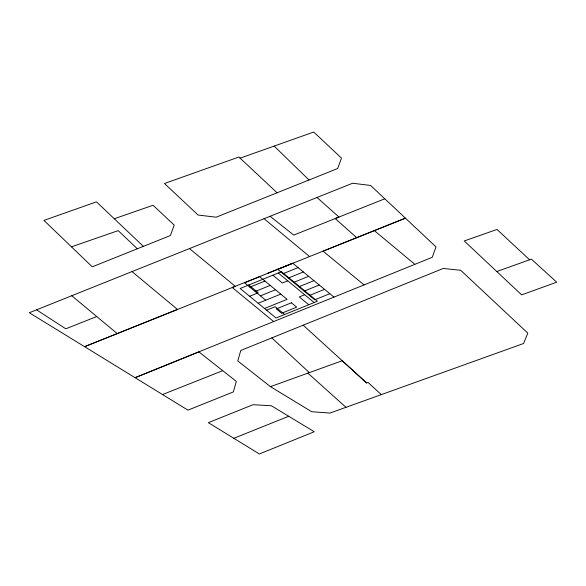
<?xml version="1.0" encoding="UTF-8"?>
<svg xmlns="http://www.w3.org/2000/svg" width="586" height="586" viewBox="0 0 586 586"><rect width="100%" height="100%" fill="white"/><g stroke="black" fill="none" stroke-linecap="round" stroke-linejoin="round"><path stroke-width="0.88" d="M333.983 297.117L292.795 263.253L277.727 269.362L314.755 299.812L329.823 293.703M249.863 287.147L264.931 281.046M283.016 273.713L298.084 267.604M255.152 291.498L270.219 285.389M288.305 278.064L303.372 271.955M249.643 296.267L258.25 292.78L248.764 284.979M287.763 280.819L282.357 283.009L272.871 275.208M260.448 295.849L275.515 289.74M293.593 282.408L308.661 276.306M258.162 303.27L280.804 294.091L259.642 276.695L244.574 282.804L265.736 300.2M298.889 286.759L313.957 280.65M304.178 291.11L319.245 285.001M264.506 308.492L287.111 299.329L280.76 294.106M266.571 310.184L275.178 306.698L284.657 314.499M304.683 294.736L299.285 296.926L308.771 304.727M309.467 295.461L324.534 289.352M414.866 264.337L135.095 377.699L29.3 312.741L352.552 183.25L370.586 185.447L436.006 246.889L432.256 257.305L414.866 264.337L374.344 230.628L323.062 251.16L364.082 284.921M143.358 246.362L96.456 201.848L43.957 220.409L92.266 266.82L170.387 235.543L174.218 225.083L153.056 205.268L114.27 218.761M277.09 192.787L238.912 157.026L164.468 183.506L198.097 215.033L216.139 217.201L337.697 168.504L341.477 158.103L313.737 132.04L240.135 158.161M132.011 271.589L177.492 309.445L84.56 346.685L235.279 286.32L189.468 248.581M292.817 263.246L232.268 287.528L273.655 321.56M374.344 230.628L405.439 218.16L267.326 273.479M233.843 438.299L288.722 416.265L314.25 431.75L259.371 453.96L208.345 422.66L253.079 404.692L271.413 405.761L288.722 416.265M384.797 198.793L335.214 218.563L356.713 237.674M96.734 316.535L65.793 328.812L36.544 309.833M162.52 394.546L222.739 370.667L236.348 381.42L233.353 391.909L187.938 410.149L135.095 377.699L198.859 351.871L222.739 370.667M270.446 386.65L311.701 411.716L329.977 413.064L523.591 343.484L527.81 333.134L460.728 270.307L443.236 268.454L240.787 350.465L237.784 360.961L270.446 386.65L342.231 360.742L366.616 382.966L368.052 382.475L381.325 394.62M529.576 259.796L531.407 259.144L556.7 282.196L521.643 294.868L464.251 240.963L496.994 229.448L529.576 259.796L496.789 271.53M71.485 246.831L118.218 230.628L137.336 248.772M270.124 216.278L293.733 235.103L338.964 217.062L317.019 197.482M278.284 273.017L314.162 302.537M264.052 218.688L309.562 256.558M71.741 295.74L117.222 333.588M307.906 373.143L345.974 407.299M303.196 325.179L366.616 382.966M271.831 337.88L309.335 372.615M274.145 146.09L309.02 179.99M281.478 271.721L240.157 288.473L276.057 317.986L317.37 301.241L281.478 271.721M291.381 302.794L276.314 308.903L281.602 313.254L296.677 307.145L291.381 302.794"/></g></svg>
